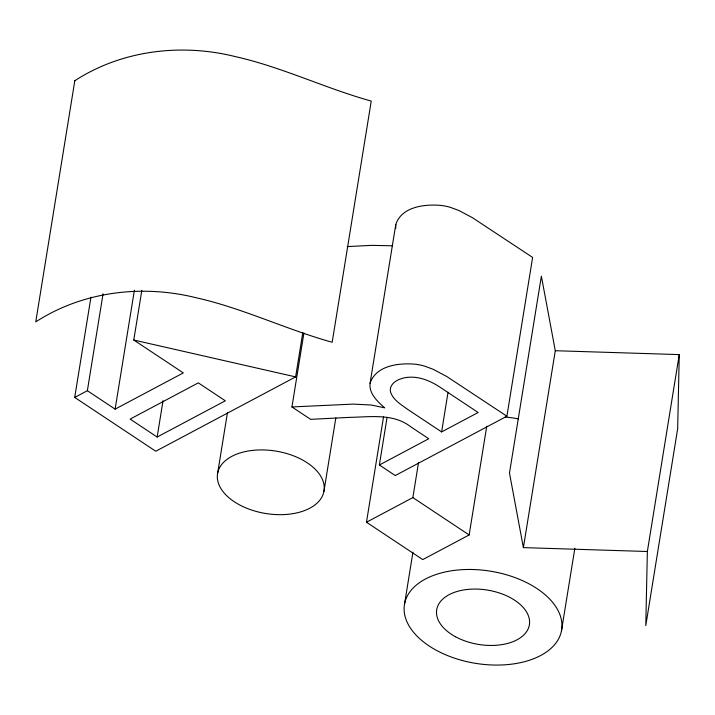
<?xml version="1.0" encoding="UTF-8"?>
<svg xmlns="http://www.w3.org/2000/svg" width="715" height="715" viewBox="0 0 715 715"><rect width="100%" height="100%" fill="white"/><g stroke="black" fill="none" stroke-linecap="round" stroke-linejoin="round"><path stroke-width="1.07" d="M647.361 551.506L645.779 625.607L677.668 428.705L679.25 354.604L555.287 350.716L541.371 276.142L509.482 473.044L523.389 547.619L647.361 551.506L679.25 354.604M387.047 417.578L379.37 464.991L395.261 475.547L506.899 416.219L532.621 257.427L472.4 217.673L458.905 210.514L450.182 207.279A34.758 20.386 9.2 0 0 441.459 205.482C425.184 203.873 401.678 206.465 395.788 224.465L370.066 383.267C368.806 393.643 377.609 401.571 384.625 407.827L371.362 405.021L353.219 404.1L291.943 406.951L303.911 333.065M395.788 224.465L395.744 228.496M302.758 332.859L295.626 376.903L155.754 451.237L74.709 397.424L90.939 297.217M74.709 397.424L87.364 390.703L103.058 293.802M87.364 390.703L115.124 409.141L134.393 290.21M115.124 409.141L183.308 372.908L133.776 340.027L141.802 290.478M157.148 437.035L225.323 400.802L198.314 382.874L130.139 419.097L157.148 437.035L163.038 400.695M217.655 473.196L227.424 412.85M323.931 491.393A53.92 31.612 9.2 0 0 249.312 450.834A53.92 31.612 9.2 0 0 239.132 504.656A53.92 31.612 9.2 0 0 323.931 491.393L335.836 417.891M486.754 426.229L469.147 534.954L422.753 559.604L366.473 522.236L383.553 416.809M366.473 522.236L412.859 497.586L418.552 462.444M404.583 603.826L412.948 552.141M441.62 431.914L478.156 412.501L440.789 387.7C431.637 381.578 420.974 376.716 409.731 377.198A23.121 13.558 9.2 0 0 403.725 377.958L399.39 379.352A29.637 17.383 9.2 0 0 396.727 380.666A26.357 15.453 9.2 0 0 391.034 386.565L390.649 387.673A23.309 13.665 9.2 0 0 390.622 392.365C393.509 400.364 401.544 404.86 408.05 409.632L441.62 431.914L448.046 392.213M523.389 547.619L555.287 350.716M561.498 630.702A79.606 46.681 9.2 0 0 451.317 570.82A79.606 46.681 9.2 0 0 436.302 650.284A79.606 46.681 9.2 0 0 561.498 630.702L574.86 548.217M370.066 383.267C375.956 365.258 399.471 362.666 415.737 364.275A34.758 20.386 9.2 0 1 424.46 366.071L433.183 369.306L446.687 376.465L506.899 416.219M379.37 464.991L428.759 438.742L410.642 426.721C393.286 413.118 369.852 417.024 349.438 417.381L310.614 419.339L291.943 406.951M347.177 246.586L371.88 245.361L392.347 245.808M133.776 340.027L295.626 376.903M412.859 497.586L469.147 534.954M505.219 417.077A79.606 46.681 9.2 0 1 518.33 418.856M74.816 80.715L35.75 321.893C82.761 291.407 141.892 284.338 195.803 297.663C242.644 308.12 286.054 329.445 332.18 342.262L371.246 101.092C325.119 88.267 281.71 66.942 234.86 56.494C180.958 43.159 121.827 50.238 74.816 80.715M455.473 636.734A46.958 27.536 9.2 0 0 529.315 625.187A46.958 27.536 9.2 0 0 464.33 589.866A46.958 27.536 9.2 0 0 455.473 636.734"/></g></svg>
